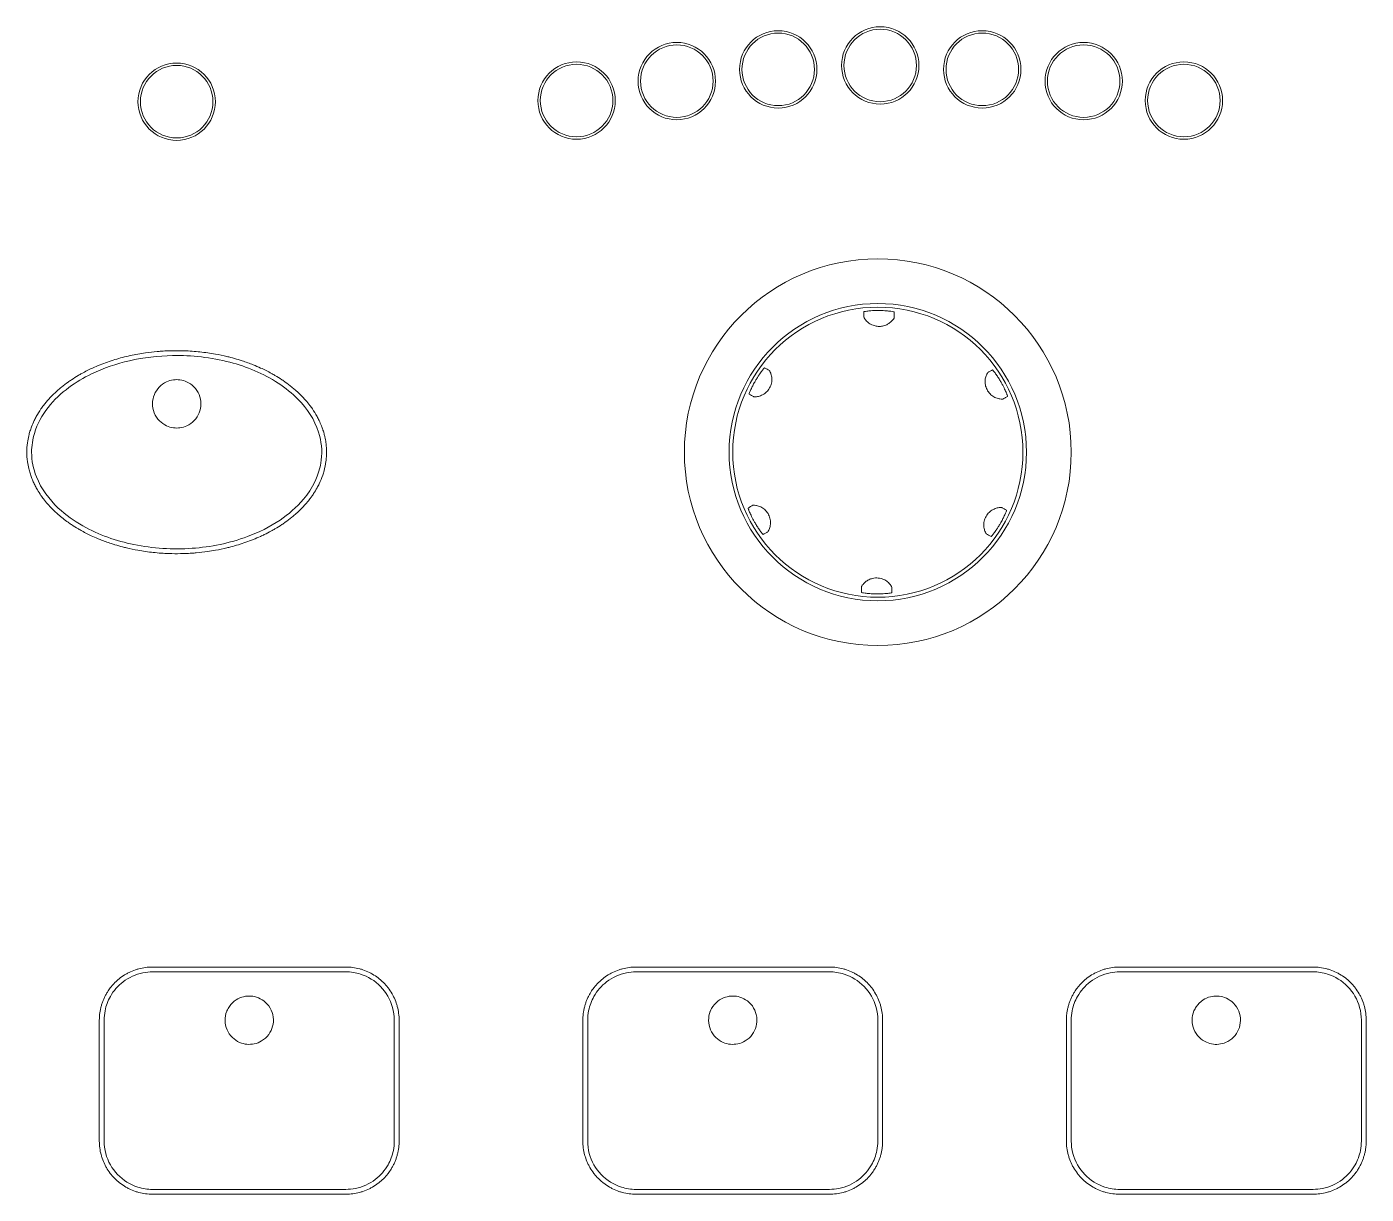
# Model space of a CAD drawing. Header units: millimetres. Extents: x 20 to 1660, y 4 to 1168.
# Drawn here: x 373.2 to 428.6, y 557.7 to 606 of the extents above; entities that cross this region are included whole.
import ezdxf

# ---------------------------------------------------------------- set-up
doc = ezdxf.new("R2010")
doc.units = ezdxf.units.MM
doc.header["$LTSCALE"] = 4
doc.layers.add('Visible Edges(A H Standard)', color=7, linetype='Continuous', lineweight=18)

msp = doc.modelspace()

# ---------------------------------------------------------------- linework, layer by layer
at = {"layer": 'Visible Edges(A H Standard)'}
for p, q in [((378.376, 567.055), (386.376, 567.055)), ((398.376, 567.055), (406.376, 567.055)), ((418.376, 567.055), (426.376, 567.055)), ((376.176, 559.855), (376.176, 564.855)), ((388.576, 564.855), (388.576, 559.855)), ((396.176, 559.855), (396.176, 564.855)), ((408.576, 564.855), (408.576, 559.855)), ((416.176, 559.855), (416.176, 564.855)), ((428.576, 564.855), (428.576, 559.855)), ((386.376, 557.655), (378.376, 557.655)), ((406.376, 557.655), (398.376, 557.655)), ((426.376, 557.655), (418.376, 557.655))]:
    msp.add_line(p, q, dxfattribs=at)
for centre, radius in [((404.257, 604.192), 1.6), ((404.257, 604.192), 1.5), ((408.476, 604.355), 1.6), ((408.476, 604.355), 1.5), ((412.696, 604.192), 1.6), ((412.696, 604.192), 1.5), ((400.062, 603.707), 1.6), ((400.062, 603.707), 1.5), ((416.891, 603.707), 1.6), ((416.891, 603.707), 1.5), ((379.376, 602.855), 1.6), ((395.917, 602.901), 1.6), ((421.036, 602.901), 1.6), ((379.376, 602.855), 1.5), ((395.917, 602.901), 1.5), ((421.036, 602.901), 1.5), ((408.376, 588.355), 8), ((408.376, 588.355), 6.15), ((408.376, 588.355), 6)]:
    msp.add_circle(centre, radius, dxfattribs=at)
for points, knots in [([(407.799, 594.164), (407.799, 594.166), (407.807, 594.17), (407.843, 594.178), (407.877, 594.184), (407.968, 594.196), (408.024, 594.202), (408.132, 594.21), (408.178, 594.212), (408.267, 594.215), (408.307, 594.216), (408.39, 594.217), (408.433, 594.217), (408.515, 594.215), (408.556, 594.214), (408.641, 594.21), (408.685, 594.207), (408.795, 594.198), (408.857, 594.192), (408.957, 594.178), (408.994, 594.171), (409.035, 594.162), (409.045, 594.159), (409.055, 594.155), (409.056, 594.154), (409.056, 594.153)], [0.0050526, 0.0050526, 0.0050526, 0.0050526, 0.0209335, 0.0209335, 0.0421493, 0.0421493, 0.0639025, 0.0639025, 0.0788198, 0.0788198, 0.0911081, 0.0911081, 0.1036264, 0.1036264, 0.1158981, 0.1158981, 0.1294983, 0.1294983, 0.152114, 0.152114, 0.172933, 0.172933, 0.185567, 0.185567, 0.1930408, 0.1930408, 0.1930408, 0.1930408]), ([(407.8, 593.937), (407.8, 593.975), (407.8, 594.014), (407.8, 594.089), (407.799, 594.127), (407.799, 594.164)], [0, 0, 0, 0, 0.2608119, 0.2608119, 0.5174788, 0.5174788, 0.5174788, 0.5174788]), ([(409.055, 593.926), (409.055, 593.921), (409.044, 593.898), (409.001, 593.836), (408.973, 593.8), (408.893, 593.723), (408.844, 593.683), (408.731, 593.621), (408.674, 593.597), (408.556, 593.567), (408.498, 593.559), (408.38, 593.558), (408.321, 593.564), (408.204, 593.592), (408.147, 593.614), (408.034, 593.673), (407.983, 593.711), (407.895, 593.793), (407.861, 593.835), (407.812, 593.907), (407.8, 593.932), (407.8, 593.937)], [-0.277297, -0.277297, -0.277297, -0.277297, -0.2408031, -0.2408031, -0.2110318, -0.2110318, -0.1825766, -0.1825766, -0.1593494, -0.1593494, -0.1383563, -0.1383563, -0.1174789, -0.1174789, -0.094839, -0.094839, -0.0675962, -0.0675962, -0.0356357, -0.0356357, 0, 0, 0, 0]), ([(409.056, 594.153), (409.056, 594.115), (409.056, 594.077), (409.056, 594.001), (409.056, 593.964), (409.055, 593.926)], [0.001464, 0.001464, 0.001464, 0.001464, 0.2608124, 0.2608124, 0.5189912, 0.5189912, 0.5189912, 0.5189912]), ([(373.176, 588.355), (373.176, 588.486), (373.193, 588.715), (373.241, 588.971), (373.289, 589.16), (373.327, 589.282), (373.392, 589.461), (373.466, 589.635), (373.595, 589.884), (373.725, 590.093), (373.904, 590.339), (374.057, 590.522), (374.262, 590.737), (374.433, 590.898), (374.654, 591.084), (374.836, 591.222), (375.068, 591.382), (375.259, 591.501), (375.551, 591.667), (375.85, 591.817), (376.305, 592.012), (376.718, 592.157), (377.241, 592.304), (377.663, 592.397), (378.143, 592.474), (378.464, 592.511), (378.785, 592.537), (379, 592.548), (379.321, 592.556), (379.642, 592.554), (380.125, 592.529), (380.554, 592.483), (381.033, 592.406), (381.35, 592.339), (381.665, 592.261), (381.873, 592.202), (382.185, 592.104), (382.495, 591.992), (382.901, 591.818), (383.199, 591.669), (383.49, 591.503), (383.68, 591.385), (383.913, 591.225), (384.096, 591.086), (384.295, 590.919), (384.424, 590.8), (384.549, 590.677), (384.63, 590.591), (384.749, 590.458), (384.864, 590.318), (385.025, 590.097), (385.155, 589.888), (385.277, 589.653), (385.34, 589.509), (385.386, 589.391), (385.408, 589.332), (385.433, 589.256), (385.452, 589.195), (385.474, 589.117), (385.49, 589.054), (385.519, 588.928), (385.548, 588.767), (385.577, 588.49), (385.578, 588.226), (385.545, 587.899), (385.492, 587.645), (385.398, 587.34), (385.301, 587.106), (385.172, 586.855), (385.076, 586.695), (384.982, 586.554), (384.928, 586.48), (384.873, 586.406), (384.836, 586.359), (384.779, 586.288), (384.721, 586.22), (384.632, 586.12), (384.55, 586.034), (384.426, 585.91), (384.297, 585.791), (384.098, 585.624), (383.916, 585.487), (383.682, 585.326), (383.491, 585.207), (383.247, 585.068), (383.049, 584.965), (382.798, 584.847), (382.595, 584.761), (382.34, 584.662), (382.135, 584.59), (381.876, 584.508), (381.667, 584.449), (381.351, 584.369), (381.033, 584.303), (380.607, 584.234), (380.286, 584.198), (379.966, 584.172), (379.752, 584.161), (379.43, 584.153), (379.108, 584.155), (378.624, 584.181), (378.196, 584.226), (377.718, 584.304), (377.401, 584.37), (377.086, 584.449), (376.877, 584.508), (376.564, 584.606), (376.255, 584.718), (375.85, 584.892), (375.553, 585.041), (375.262, 585.206), (375.071, 585.325), (374.79, 585.519), (374.518, 585.731), (374.178, 586.05), (373.941, 586.32), (373.744, 586.589), (373.645, 586.744), (373.554, 586.905), (373.496, 587.016), (373.431, 587.158), (373.382, 587.274), (373.328, 587.425), (373.29, 587.548), (373.242, 587.737), (373.193, 587.993), (373.176, 588.223), (373.176, 588.355)], [-2.867265, -2.867265, -2.867265, -2.867265, -2.837398, -2.814997, -2.80753, -2.792597, -2.78513, -2.762729, -2.747796, -2.717928, -2.702995, -2.673127, -2.658194, -2.628326, -2.613393, -2.583525, -2.568592, -2.538724, -2.523791, -2.478989, -2.449122, -2.389387, -2.35952, -2.299785, -2.269918, -2.225117, -2.210183, -2.180316, -2.165382, -2.120581, -2.090714, -2.030979, -2.001112, -1.956311, -1.941377, -1.91151, -1.896576, -1.851775, -1.821908, -1.777107, -1.762173, -1.732306, -1.717372, -1.687505, -1.672571, -1.650171, -1.642704, -1.62777, -1.620303, -1.597903, -1.582969, -1.553102, -1.538168, -1.519501, -1.515768, -1.508301, -1.504567, -1.497101, -1.493367, -1.4859, -1.482167, -1.4635, -1.448566, -1.418699, -1.403765, -1.373898, -1.358964, -1.329097, -1.314163, -1.291763, -1.284296, -1.273096, -1.269362, -1.261895, -1.258162, -1.246962, -1.239495, -1.224561, -1.217094, -1.194694, -1.17976, -1.149893, -1.134959, -1.105092, -1.090158, -1.060291, -1.045357, -1.01549, -1.000556, -0.970689, -0.955755, -0.925888, -0.910954, -0.866153, -0.836286, -0.791485, -0.776551, -0.746684, -0.73175, -0.686949, -0.657082, -0.597347, -0.56748, -0.522679, -0.507745, -0.477877, -0.462944, -0.418143, -0.388275, -0.343474, -0.328541, -0.298673, -0.28374, -0.238939, -0.209071, -0.16427, -0.149337, -0.126936, -0.119469, -0.104536, -0.097069, -0.082135, -0.074668, -0.059735, -0.052268, -0.029867, 0, 0, 0, 0]), ([(373.376, 588.355), (373.376, 588.005), (373.449, 587.652), (373.775, 586.828), (374.105, 586.395), (374.788, 585.752), (375.133, 585.509), (376.153, 584.931), (376.878, 584.683), (378.397, 584.37), (379.212, 584.32), (380.787, 584.432), (381.563, 584.588), (382.766, 585.035), (383.226, 585.26), (384.002, 585.785), (384.332, 586.066), (384.99, 586.853), (385.28, 587.411), (385.404, 588.411), (385.363, 588.815), (385.08, 589.707), (384.769, 590.163), (384.153, 590.795), (383.87, 591.019), (382.958, 591.615), (382.27, 591.894), (380.803, 592.279), (379.999, 592.368), (378.61, 592.342), (378.009, 592.271), (376.885, 592.013), (376.356, 591.836), (375.524, 591.433), (375.209, 591.247), (374.603, 590.798), (374.307, 590.524), (373.812, 589.892), (373.61, 589.532), (373.417, 588.884), (373.376, 588.618), (373.376, 588.355)], [-2.867265, -2.867265, -2.867265, -2.867265, -2.781557, -2.781557, -2.644013, -2.644013, -2.530493, -2.530493, -2.319081, -2.319081, -2.089885, -2.089885, -1.86888, -1.86888, -1.728732, -1.728732, -1.612571, -1.612571, -1.460822, -1.460822, -1.365172, -1.365172, -1.227222, -1.227222, -1.130687, -1.130687, -0.927243, -0.927243, -0.700798, -0.700798, -0.530637, -0.530637, -0.374459, -0.374459, -0.274269, -0.274269, -0.168408, -0.168408, -0.064772, -0.064772, 0, 0, 0, 0]), ([(403.057, 590.76), (403.055, 590.761), (403.056, 590.769), (403.066, 590.804), (403.078, 590.837), (403.114, 590.923), (403.138, 590.976), (403.189, 591.081), (403.213, 591.129), (403.254, 591.204), (403.268, 591.231), (403.295, 591.278), (403.306, 591.298), (403.329, 591.337), (403.341, 591.356), (403.366, 591.398), (403.38, 591.42), (403.415, 591.477), (403.437, 591.51), (403.505, 591.611), (403.544, 591.665), (403.606, 591.747), (403.633, 591.78), (403.668, 591.82), (403.679, 591.832), (403.691, 591.842), (403.694, 591.843), (403.695, 591.843)], [0.0050526, 0.0050526, 0.0050526, 0.0050526, 0.0209342, 0.0209342, 0.0422625, 0.0422625, 0.0644389, 0.0644389, 0.0815175, 0.0815175, 0.0906589, 0.0906589, 0.0976208, 0.0976208, 0.1042775, 0.1042775, 0.112119, 0.112119, 0.1244509, 0.1244509, 0.1504493, 0.1504493, 0.1759928, 0.1759928, 0.1945331, 0.1945331, 0.2065534, 0.2065534, 0.2065534, 0.2065534]), ([(403.891, 591.728), (403.894, 591.727), (403.9, 591.718), (403.92, 591.684), (403.932, 591.659), (403.962, 591.581), (403.979, 591.525), (403.996, 591.398), (403.997, 591.332), (403.977, 591.193), (403.957, 591.124), (403.895, 590.994), (403.856, 590.934), (403.763, 590.831), (403.711, 590.788), (403.598, 590.717), (403.539, 590.692), (403.425, 590.656), (403.372, 590.648), (403.286, 590.642), (403.258, 590.644), (403.253, 590.647)], [-0.2745814, -0.2745814, -0.2745814, -0.2745814, -0.2512857, -0.2512857, -0.2281491, -0.2281491, -0.1975121, -0.1975121, -0.170653, -0.170653, -0.1447631, -0.1447631, -0.1195712, -0.1195712, -0.0947901, -0.0947901, -0.0671927, -0.0671927, -0.0356579, -0.0356579, -0.0000154, -0.0000154, -0.0000154, -0.0000154]), ([(403.695, 591.843), (403.728, 591.823), (403.761, 591.804), (403.827, 591.766), (403.859, 591.747), (403.891, 591.728)], [0.001464, 0.001464, 0.001464, 0.001464, 0.265031, 0.265031, 0.5189911, 0.5189911, 0.5189911, 0.5189911]), ([(412.923, 591.645), (412.957, 591.665), (412.99, 591.684), (413.055, 591.722), (413.087, 591.741), (413.119, 591.759)], [0, 0, 0, 0, 0.2650872, 0.2650872, 0.5174787, 0.5174787, 0.5174787, 0.5174787]), ([(413.119, 591.759), (413.121, 591.76), (413.128, 591.755), (413.153, 591.728), (413.175, 591.702), (413.232, 591.628), (413.266, 591.581), (413.331, 591.484), (413.36, 591.439), (413.406, 591.366), (413.421, 591.34), (413.449, 591.294), (413.46, 591.274), (413.483, 591.234), (413.494, 591.215), (413.517, 591.172), (413.53, 591.149), (413.561, 591.09), (413.579, 591.054), (413.633, 590.945), (413.66, 590.885), (413.7, 590.789), (413.715, 590.75), (413.732, 590.7), (413.737, 590.684), (413.739, 590.669), (413.739, 590.666), (413.738, 590.665)], [0.0050526, 0.0050526, 0.0050526, 0.0050526, 0.0209342, 0.0209342, 0.0422625, 0.0422625, 0.0644389, 0.0644389, 0.0815175, 0.0815175, 0.0906588, 0.0906588, 0.0976208, 0.0976208, 0.1042776, 0.1042776, 0.1121191, 0.1121191, 0.124451, 0.124451, 0.1504494, 0.1504494, 0.1759928, 0.1759928, 0.194533, 0.194533, 0.2065532, 0.2065532, 0.2065532, 0.2065532]), ([(378.453, 590.74), (378.5, 590.851), (378.566, 590.953), (378.736, 591.133), (378.841, 591.209), (379.047, 591.304), (379.142, 591.332), (379.331, 591.358), (379.421, 591.358), (379.607, 591.332), (379.701, 591.305), (379.898, 591.216), (379.998, 591.147), (380.177, 590.969), (380.251, 590.857), (380.352, 590.612), (380.377, 590.481), (380.376, 590.221), (380.35, 590.095), (380.256, 589.863), (380.188, 589.758), (380.016, 589.576), (379.912, 589.501), (379.707, 589.406), (379.611, 589.377), (379.423, 589.352), (379.332, 589.351), (379.145, 589.377), (379.05, 589.404), (378.85, 589.496), (378.749, 589.566), (378.571, 589.747), (378.498, 589.858), (378.399, 590.104), (378.375, 590.236), (378.378, 590.496), (378.404, 590.622), (378.453, 590.74)], [-0.6307035, -0.6307035, -0.6307035, -0.6307035, -0.5944108, -0.5944108, -0.5561663, -0.5561663, -0.5263433, -0.5263433, -0.4992107, -0.4992107, -0.4701448, -0.4701448, -0.4340477, -0.4340477, -0.3942857, -0.3942857, -0.3543931, -0.3543931, -0.3161034, -0.3161034, -0.2790504, -0.2790504, -0.2408675, -0.2408675, -0.2111007, -0.2111007, -0.183926, -0.183926, -0.1543557, -0.1543557, -0.1179281, -0.1179281, -0.0782139, -0.0782139, -0.0383411, -0.0383411, 0, 0, 0, 0]), ([(413.541, 590.552), (413.538, 590.551), (413.527, 590.549), (413.49, 590.55), (413.463, 590.551), (413.382, 590.563), (413.325, 590.576), (413.207, 590.624), (413.15, 590.656), (413.04, 590.741), (412.989, 590.792), (412.906, 590.91), (412.873, 590.974), (412.829, 591.106), (412.817, 591.173), (412.811, 591.307), (412.818, 591.371), (412.845, 591.49), (412.865, 591.541), (412.903, 591.619), (412.919, 591.642), (412.923, 591.645)], [-0.2748649, -0.2748649, -0.2748649, -0.2748649, -0.2520329, -0.2520329, -0.2293057, -0.2293057, -0.1983464, -0.1983464, -0.1716119, -0.1716119, -0.1456849, -0.1456849, -0.1203829, -0.1203829, -0.0954605, -0.0954605, -0.0679128, -0.0679128, -0.0356556, -0.0356556, -0.0000154, -0.0000154, -0.0000154, -0.0000154]), ([(403.253, 590.647), (403.22, 590.666), (403.186, 590.685), (403.121, 590.723), (403.089, 590.741), (403.057, 590.76)], [0, 0, 0, 0, 0.2650305, 0.2650305, 0.5174787, 0.5174787, 0.5174787, 0.5174787]), ([(413.738, 590.665), (413.705, 590.646), (413.671, 590.627), (413.605, 590.589), (413.573, 590.571), (413.541, 590.552)], [0.001464, 0.001464, 0.001464, 0.001464, 0.2650877, 0.2650877, 0.5189911, 0.5189911, 0.5189911, 0.5189911]), ([(403.015, 586.044), (403.048, 586.063), (403.082, 586.083), (403.147, 586.12), (403.18, 586.139), (403.212, 586.157)], [0.001464, 0.001464, 0.001464, 0.001464, 0.2650877, 0.2650877, 0.5189911, 0.5189911, 0.5189911, 0.5189911]), ([(403.212, 586.157), (403.215, 586.158), (403.225, 586.16), (403.263, 586.159), (403.29, 586.158), (403.371, 586.146), (403.428, 586.133), (403.546, 586.085), (403.603, 586.053), (403.713, 585.968), (403.763, 585.917), (403.847, 585.799), (403.879, 585.735), (403.924, 585.603), (403.935, 585.536), (403.942, 585.402), (403.934, 585.338), (403.908, 585.219), (403.888, 585.168), (403.85, 585.09), (403.834, 585.067), (403.83, 585.064)], [-0.2748649, -0.2748649, -0.2748649, -0.2748649, -0.2520329, -0.2520329, -0.2293057, -0.2293057, -0.1983464, -0.1983464, -0.1716119, -0.1716119, -0.1456849, -0.1456849, -0.1203829, -0.1203829, -0.0954605, -0.0954605, -0.0679128, -0.0679128, -0.0356556, -0.0356556, -0.0000154, -0.0000154, -0.0000154, -0.0000154]), ([(403.634, 584.95), (403.632, 584.949), (403.625, 584.954), (403.6, 584.981), (403.578, 585.007), (403.521, 585.081), (403.487, 585.128), (403.422, 585.225), (403.392, 585.27), (403.347, 585.343), (403.331, 585.369), (403.304, 585.415), (403.292, 585.435), (403.27, 585.475), (403.259, 585.495), (403.236, 585.537), (403.223, 585.56), (403.192, 585.619), (403.174, 585.655), (403.12, 585.764), (403.093, 585.824), (403.053, 585.92), (403.038, 585.959), (403.021, 586.009), (403.016, 586.025), (403.013, 586.04), (403.013, 586.044), (403.015, 586.044)], [0.0050526, 0.0050526, 0.0050526, 0.0050526, 0.0209342, 0.0209342, 0.0422625, 0.0422625, 0.0644389, 0.0644389, 0.0815175, 0.0815175, 0.0906588, 0.0906588, 0.0976208, 0.0976208, 0.1042776, 0.1042776, 0.1121191, 0.1121191, 0.124451, 0.124451, 0.1504494, 0.1504494, 0.1759928, 0.1759928, 0.194533, 0.194533, 0.2065532, 0.2065532, 0.2065532, 0.2065532]), ([(412.862, 584.981), (412.859, 584.982), (412.852, 584.992), (412.833, 585.026), (412.821, 585.05), (412.79, 585.128), (412.773, 585.184), (412.757, 585.311), (412.756, 585.377), (412.776, 585.516), (412.796, 585.585), (412.857, 585.715), (412.897, 585.775), (412.99, 585.878), (413.042, 585.921), (413.155, 585.992), (413.214, 586.017), (413.328, 586.053), (413.381, 586.061), (413.467, 586.067), (413.495, 586.065), (413.499, 586.062)], [-0.2745814, -0.2745814, -0.2745814, -0.2745814, -0.2512857, -0.2512857, -0.2281491, -0.2281491, -0.1975121, -0.1975121, -0.170653, -0.170653, -0.1447631, -0.1447631, -0.1195712, -0.1195712, -0.0947901, -0.0947901, -0.0671927, -0.0671927, -0.0356579, -0.0356579, -0.0000154, -0.0000154, -0.0000154, -0.0000154]), ([(413.696, 585.949), (413.698, 585.948), (413.697, 585.94), (413.686, 585.905), (413.675, 585.872), (413.639, 585.786), (413.615, 585.733), (413.564, 585.629), (413.54, 585.581), (413.499, 585.505), (413.484, 585.478), (413.458, 585.432), (413.446, 585.411), (413.423, 585.372), (413.412, 585.353), (413.387, 585.311), (413.373, 585.289), (413.338, 585.232), (413.316, 585.199), (413.248, 585.098), (413.209, 585.044), (413.147, 584.962), (413.12, 584.929), (413.085, 584.889), (413.074, 584.877), (413.062, 584.867), (413.059, 584.866), (413.058, 584.866)], [0.0050526, 0.0050526, 0.0050526, 0.0050526, 0.0209342, 0.0209342, 0.0422625, 0.0422625, 0.0644389, 0.0644389, 0.0815175, 0.0815175, 0.0906589, 0.0906589, 0.0976208, 0.0976208, 0.1042775, 0.1042775, 0.112119, 0.112119, 0.1244509, 0.1244509, 0.1504493, 0.1504493, 0.1759928, 0.1759928, 0.1945331, 0.1945331, 0.2065534, 0.2065534, 0.2065534, 0.2065534]), ([(413.499, 586.062), (413.533, 586.043), (413.567, 586.024), (413.632, 585.986), (413.664, 585.968), (413.696, 585.949)], [0, 0, 0, 0, 0.2650305, 0.2650305, 0.5174787, 0.5174787, 0.5174787, 0.5174787]), ([(403.83, 585.064), (403.796, 585.045), (403.763, 585.025), (403.697, 584.987), (403.665, 584.969), (403.634, 584.95)], [0, 0, 0, 0, 0.2650872, 0.2650872, 0.5174787, 0.5174787, 0.5174787, 0.5174787]), ([(413.058, 584.866), (413.025, 584.886), (412.991, 584.905), (412.926, 584.943), (412.894, 584.962), (412.862, 584.981)], [0.001464, 0.001464, 0.001464, 0.001464, 0.265031, 0.265031, 0.5189911, 0.5189911, 0.5189911, 0.5189911]), ([(407.697, 582.783), (407.697, 582.786), (407.702, 582.797), (407.723, 582.832), (407.739, 582.857), (407.788, 582.917), (407.821, 582.953), (407.905, 583.02), (407.951, 583.051), (408.052, 583.101), (408.103, 583.119), (408.197, 583.141), (408.237, 583.147), (408.315, 583.152), (408.351, 583.151), (408.429, 583.144), (408.47, 583.137), (408.564, 583.111), (408.615, 583.091), (408.721, 583.034), (408.771, 582.996), (408.859, 582.916), (408.892, 582.873), (408.941, 582.802), (408.953, 582.777), (408.953, 582.772)], [-0.2785625, -0.2785625, -0.2785625, -0.2785625, -0.2532676, -0.2532676, -0.2275298, -0.2275298, -0.2007682, -0.2007682, -0.177397, -0.177397, -0.1569657, -0.1569657, -0.1425472, -0.1425472, -0.1295459, -0.1295459, -0.1148331, -0.1148331, -0.0943326, -0.0943326, -0.0672676, -0.0672676, -0.0356234, -0.0356234, -0.0000154, -0.0000154, -0.0000154, -0.0000154]), ([(407.696, 582.556), (407.696, 582.594), (407.697, 582.632), (407.697, 582.708), (407.697, 582.746), (407.697, 582.783)], [0.001464, 0.001464, 0.001464, 0.001464, 0.2614113, 0.2614113, 0.5189912, 0.5189912, 0.5189912, 0.5189912]), ([(408.953, 582.545), (408.953, 582.543), (408.946, 582.54), (408.91, 582.531), (408.876, 582.525), (408.785, 582.513), (408.728, 582.507), (408.62, 582.499), (408.573, 582.497), (408.486, 582.494), (408.446, 582.493), (408.366, 582.492), (408.325, 582.492), (408.245, 582.494), (408.205, 582.495), (408.123, 582.498), (408.08, 582.501), (407.963, 582.51), (407.901, 582.517), (407.803, 582.53), (407.765, 582.536), (407.721, 582.546), (407.709, 582.549), (407.698, 582.553), (407.696, 582.555), (407.696, 582.556)], [0.0050526, 0.0050526, 0.0050526, 0.0050526, 0.0209336, 0.0209336, 0.0421612, 0.0421612, 0.0639827, 0.0639827, 0.0789493, 0.0789493, 0.0909422, 0.0909422, 0.1029789, 0.1029789, 0.1148817, 0.1148817, 0.1281141, 0.1281141, 0.1527445, 0.1527445, 0.1772586, 0.1772586, 0.1928722, 0.1928722, 0.2023926, 0.2023926, 0.2023926, 0.2023926]), ([(408.953, 582.772), (408.953, 582.734), (408.953, 582.695), (408.953, 582.62), (408.953, 582.582), (408.953, 582.545)], [0, 0, 0, 0, 0.2614108, 0.2614108, 0.5174788, 0.5174788, 0.5174788, 0.5174788]), ([(376.176, 564.855), (376.176, 564.902), (376.179, 564.998), (376.191, 565.117), (376.209, 565.236), (376.228, 565.331), (376.257, 565.448), (376.285, 565.54), (376.325, 565.652), (376.362, 565.741), (376.413, 565.85), (376.459, 565.935), (376.533, 566.059), (376.615, 566.177), (376.753, 566.344), (376.889, 566.481), (377.076, 566.633), (377.236, 566.74), (377.449, 566.853), (377.626, 566.926), (377.855, 566.996), (378.09, 567.042), (378.281, 567.055), (378.376, 567.055)], [-0.234733, -0.234733, -0.234733, -0.234733, -0.2249525, -0.2151719, -0.2102817, -0.2005011, -0.1956109, -0.1858303, -0.18094, -0.1711595, -0.1662692, -0.1564887, -0.1515984, -0.1369276, -0.1271471, -0.107586, -0.0978054, -0.0782443, -0.0684638, -0.0489027, -0.0391222, -0.0195611, 0, 0, 0, 0]), ([(378.376, 566.855), (378.244, 566.855), (378.111, 566.841), (377.685, 566.755), (377.401, 566.627), (376.946, 566.278), (376.766, 566.071), (376.53, 565.653), (376.457, 565.454), (376.389, 565.117), (376.376, 564.985), (376.376, 564.855)], [0, 0, 0, 0, 0.0299312, 0.0299312, 0.0979298, 0.0979298, 0.1580428, 0.1580428, 0.2052368, 0.2052368, 0.234733, 0.234733, 0.234733, 0.234733]), ([(386.376, 566.855), (385.048, 566.855), (383.712, 566.855), (381.04, 566.855), (379.705, 566.855), (378.376, 566.855)], [0, 0, 0, 0, 0.4, 0.4, 0.8, 0.8, 0.8, 0.8]), ([(386.376, 567.055), (386.472, 567.055), (386.663, 567.042), (386.899, 566.995), (387.129, 566.926), (387.306, 566.852), (387.518, 566.739), (387.678, 566.632), (387.865, 566.48), (388.002, 566.342), (388.155, 566.156), (388.261, 565.995), (388.374, 565.783), (388.448, 565.606), (388.517, 565.377), (388.564, 565.141), (388.576, 564.95), (388.576, 564.855)], [-0.2348707, -0.2348707, -0.2348707, -0.2348707, -0.2152981, -0.1957255, -0.1859393, -0.1663667, -0.1565804, -0.1370079, -0.1272216, -0.1076491, -0.0978628, -0.0782902, -0.0685039, -0.0489314, -0.0391451, -0.0195726, 0, 0, 0, 0]), ([(388.376, 564.855), (388.376, 565.033), (388.352, 565.213), (388.216, 565.708), (388.044, 566.01), (387.577, 566.487), (387.289, 566.664), (386.785, 566.823), (386.579, 566.855), (386.376, 566.855)], [0, 0, 0, 0, 0.0402989, 0.0402989, 0.1156852, 0.1156852, 0.1890301, 0.1890301, 0.2348707, 0.2348707, 0.2348707, 0.2348707]), ([(396.176, 564.855), (396.176, 564.902), (396.179, 564.998), (396.191, 565.117), (396.209, 565.236), (396.228, 565.331), (396.257, 565.448), (396.285, 565.54), (396.325, 565.652), (396.362, 565.741), (396.413, 565.85), (396.459, 565.935), (396.533, 566.059), (396.615, 566.177), (396.753, 566.344), (396.889, 566.481), (397.076, 566.633), (397.236, 566.74), (397.449, 566.853), (397.626, 566.926), (397.855, 566.996), (398.09, 567.042), (398.281, 567.055), (398.376, 567.055)], [-0.234733, -0.234733, -0.234733, -0.234733, -0.2249525, -0.2151719, -0.2102817, -0.2005011, -0.1956109, -0.1858303, -0.18094, -0.1711595, -0.1662692, -0.1564887, -0.1515984, -0.1369276, -0.1271471, -0.107586, -0.0978054, -0.0782443, -0.0684638, -0.0489027, -0.0391222, -0.0195611, 0, 0, 0, 0]), ([(398.376, 566.855), (398.244, 566.855), (398.111, 566.841), (397.685, 566.755), (397.401, 566.627), (396.946, 566.278), (396.766, 566.071), (396.53, 565.653), (396.457, 565.454), (396.389, 565.117), (396.376, 564.985), (396.376, 564.855)], [0, 0, 0, 0, 0.0299312, 0.0299312, 0.0979298, 0.0979298, 0.1580428, 0.1580428, 0.2052368, 0.2052368, 0.234733, 0.234733, 0.234733, 0.234733]), ([(406.376, 566.855), (405.048, 566.855), (403.712, 566.855), (401.04, 566.855), (399.705, 566.855), (398.376, 566.855)], [0, 0, 0, 0, 0.4, 0.4, 0.8, 0.8, 0.8, 0.8]), ([(406.376, 567.055), (406.472, 567.055), (406.663, 567.042), (406.899, 566.995), (407.129, 566.926), (407.306, 566.852), (407.518, 566.739), (407.678, 566.632), (407.865, 566.48), (408.002, 566.342), (408.155, 566.156), (408.261, 565.995), (408.374, 565.783), (408.448, 565.606), (408.517, 565.377), (408.564, 565.141), (408.576, 564.95), (408.576, 564.855)], [-0.2348707, -0.2348707, -0.2348707, -0.2348707, -0.2152981, -0.1957255, -0.1859393, -0.1663667, -0.1565804, -0.1370079, -0.1272216, -0.1076491, -0.0978628, -0.0782902, -0.0685039, -0.0489314, -0.0391451, -0.0195726, 0, 0, 0, 0]), ([(408.376, 564.855), (408.376, 565.033), (408.352, 565.213), (408.216, 565.708), (408.044, 566.01), (407.577, 566.487), (407.289, 566.664), (406.785, 566.823), (406.579, 566.855), (406.376, 566.855)], [0, 0, 0, 0, 0.0402989, 0.0402989, 0.1156852, 0.1156852, 0.1890301, 0.1890301, 0.2348707, 0.2348707, 0.2348707, 0.2348707]), ([(416.176, 564.855), (416.176, 564.902), (416.179, 564.998), (416.191, 565.117), (416.209, 565.236), (416.228, 565.331), (416.257, 565.448), (416.285, 565.54), (416.325, 565.652), (416.362, 565.741), (416.413, 565.85), (416.459, 565.935), (416.533, 566.059), (416.615, 566.177), (416.753, 566.344), (416.889, 566.481), (417.076, 566.633), (417.236, 566.74), (417.449, 566.853), (417.626, 566.926), (417.855, 566.996), (418.09, 567.042), (418.281, 567.055), (418.376, 567.055)], [-0.234733, -0.234733, -0.234733, -0.234733, -0.2249525, -0.2151719, -0.2102817, -0.2005011, -0.1956109, -0.1858303, -0.18094, -0.1711595, -0.1662692, -0.1564887, -0.1515984, -0.1369276, -0.1271471, -0.107586, -0.0978054, -0.0782443, -0.0684638, -0.0489027, -0.0391222, -0.0195611, 0, 0, 0, 0]), ([(418.376, 566.855), (418.244, 566.855), (418.111, 566.841), (417.685, 566.755), (417.401, 566.627), (416.946, 566.278), (416.766, 566.071), (416.53, 565.653), (416.457, 565.454), (416.389, 565.117), (416.376, 564.985), (416.376, 564.855)], [0, 0, 0, 0, 0.0299312, 0.0299312, 0.0979298, 0.0979298, 0.1580428, 0.1580428, 0.2052368, 0.2052368, 0.234733, 0.234733, 0.234733, 0.234733]), ([(426.376, 566.855), (425.048, 566.855), (423.712, 566.855), (421.04, 566.855), (419.705, 566.855), (418.376, 566.855)], [0, 0, 0, 0, 0.4, 0.4, 0.8, 0.8, 0.8, 0.8]), ([(426.376, 567.055), (426.472, 567.055), (426.663, 567.042), (426.899, 566.995), (427.129, 566.926), (427.306, 566.852), (427.518, 566.739), (427.678, 566.632), (427.865, 566.48), (428.002, 566.342), (428.155, 566.156), (428.261, 565.995), (428.374, 565.783), (428.448, 565.606), (428.517, 565.377), (428.564, 565.141), (428.576, 564.95), (428.576, 564.855)], [-0.2348707, -0.2348707, -0.2348707, -0.2348707, -0.2152981, -0.1957255, -0.1859393, -0.1663667, -0.1565804, -0.1370079, -0.1272216, -0.1076491, -0.0978628, -0.0782902, -0.0685039, -0.0489314, -0.0391451, -0.0195726, 0, 0, 0, 0]), ([(428.376, 564.855), (428.376, 565.033), (428.352, 565.213), (428.216, 565.708), (428.044, 566.01), (427.577, 566.487), (427.289, 566.664), (426.785, 566.823), (426.579, 566.855), (426.376, 566.855)], [0, 0, 0, 0, 0.0402989, 0.0402989, 0.1156852, 0.1156852, 0.1890301, 0.1890301, 0.2348707, 0.2348707, 0.2348707, 0.2348707]), ([(381.453, 565.238), (381.467, 565.273), (381.484, 565.307), (381.567, 565.457), (381.655, 565.56), (381.853, 565.715), (381.959, 565.771), (382.169, 565.838), (382.271, 565.854), (382.476, 565.855), (382.577, 565.84), (382.784, 565.775), (382.887, 565.722), (383.085, 565.573), (383.173, 565.473), (383.307, 565.244), (383.35, 565.117), (383.385, 564.857), (383.377, 564.726), (383.312, 564.479), (383.257, 564.364), (383.104, 564.156), (383.005, 564.065), (382.795, 563.94), (382.691, 563.899), (382.483, 563.855), (382.382, 563.849), (382.177, 563.869), (382.075, 563.895), (381.868, 563.985), (381.767, 564.053), (381.586, 564.228), (381.51, 564.338), (381.405, 564.582), (381.377, 564.713), (381.375, 564.975), (381.399, 565.103), (381.446, 565.222), (381.448, 565.227), (381.451, 565.232), (381.453, 565.238)], [-0.6295153, -0.6295153, -0.6295153, -0.6295153, -0.6180081, -0.6180081, -0.5778644, -0.5778644, -0.5423324, -0.5423324, -0.5115161, -0.5115161, -0.481014, -0.481014, -0.4464026, -0.4464026, -0.4066056, -0.4066056, -0.3666326, -0.3666326, -0.3275911, -0.3275911, -0.2897114, -0.2897114, -0.2498491, -0.2498491, -0.2164368, -0.2164368, -0.1861647, -0.1861647, -0.1546435, -0.1546435, -0.118512, -0.118512, -0.0787166, -0.0787166, -0.0387374, -0.0387374, 0, 0, 0, 0.0016473, 0.0016473, 0.0016473, 0.0016473]), ([(401.453, 565.238), (401.467, 565.273), (401.484, 565.307), (401.567, 565.457), (401.655, 565.56), (401.853, 565.715), (401.959, 565.771), (402.169, 565.838), (402.271, 565.854), (402.476, 565.855), (402.577, 565.84), (402.784, 565.775), (402.887, 565.722), (403.085, 565.573), (403.173, 565.473), (403.307, 565.244), (403.35, 565.117), (403.385, 564.857), (403.377, 564.726), (403.312, 564.479), (403.257, 564.364), (403.104, 564.156), (403.005, 564.065), (402.795, 563.94), (402.691, 563.899), (402.483, 563.855), (402.382, 563.849), (402.177, 563.869), (402.075, 563.895), (401.868, 563.985), (401.767, 564.053), (401.586, 564.228), (401.51, 564.338), (401.405, 564.582), (401.377, 564.713), (401.375, 564.975), (401.399, 565.103), (401.446, 565.222), (401.448, 565.227), (401.451, 565.232), (401.453, 565.238)], [-0.6295153, -0.6295153, -0.6295153, -0.6295153, -0.6180081, -0.6180081, -0.5778644, -0.5778644, -0.5423324, -0.5423324, -0.5115161, -0.5115161, -0.481014, -0.481014, -0.4464026, -0.4464026, -0.4066056, -0.4066056, -0.3666326, -0.3666326, -0.3275911, -0.3275911, -0.2897114, -0.2897114, -0.2498491, -0.2498491, -0.2164368, -0.2164368, -0.1861647, -0.1861647, -0.1546435, -0.1546435, -0.118512, -0.118512, -0.0787166, -0.0787166, -0.0387374, -0.0387374, 0, 0, 0, 0.0016473, 0.0016473, 0.0016473, 0.0016473]), ([(421.453, 565.238), (421.478, 565.299), (421.509, 565.357), (421.62, 565.522), (421.716, 565.617), (421.921, 565.752), (422.024, 565.797), (422.227, 565.848), (422.325, 565.858), (422.522, 565.849), (422.621, 565.829), (422.824, 565.756), (422.927, 565.698), (423.118, 565.538), (423.202, 565.434), (423.325, 565.198), (423.362, 565.068), (423.383, 564.806), (423.369, 564.677), (423.292, 564.434), (423.233, 564.323), (423.07, 564.122), (422.967, 564.037), (422.756, 563.923), (422.654, 563.888), (422.453, 563.853), (422.356, 563.85), (422.157, 563.873), (422.058, 563.901), (421.853, 563.994), (421.753, 564.063), (421.574, 564.243), (421.5, 564.354), (421.4, 564.6), (421.375, 564.731), (421.378, 564.992), (421.404, 565.119), (421.453, 565.238)], [-0.6311293, -0.6311293, -0.6311293, -0.6311293, -0.6112333, -0.6112333, -0.5711967, -0.5711967, -0.5376216, -0.5376216, -0.5082345, -0.5082345, -0.4783685, -0.4783685, -0.443216, -0.443216, -0.4034145, -0.4034145, -0.3631366, -0.3631366, -0.3243267, -0.3243267, -0.2867278, -0.2867278, -0.2467256, -0.2467256, -0.2147038, -0.2147038, -0.1855757, -0.1855757, -0.1547016, -0.1547016, -0.1183341, -0.1183341, -0.0785457, -0.0785457, -0.0385959, -0.0385959, 0, 0, 0, 0]), ([(376.376, 564.855), (376.376, 564.439), (376.376, 564.023), (376.376, 563.189), (376.376, 562.772), (376.376, 562.355), (376.376, 561.937), (376.376, 561.52), (376.376, 560.686), (376.376, 560.27), (376.376, 559.855)], [0, 0, 0, 0, 0.125, 0.125, 0.25, 0.25, 0.25, 0.375, 0.375, 0.5, 0.5, 0.5, 0.5]), ([(388.376, 559.855), (388.376, 560.685), (388.376, 561.52), (388.376, 563.189), (388.376, 564.024), (388.376, 564.855)], [0, 0, 0, 0, 0.25, 0.25, 0.5, 0.5, 0.5, 0.5]), ([(396.376, 564.855), (396.376, 564.439), (396.376, 564.023), (396.376, 563.189), (396.376, 562.772), (396.376, 562.355), (396.376, 561.937), (396.376, 561.52), (396.376, 560.686), (396.376, 560.27), (396.376, 559.855)], [0, 0, 0, 0, 0.125, 0.125, 0.25, 0.25, 0.25, 0.375, 0.375, 0.5, 0.5, 0.5, 0.5]), ([(408.376, 559.855), (408.376, 560.685), (408.376, 561.52), (408.376, 563.189), (408.376, 564.024), (408.376, 564.855)], [0, 0, 0, 0, 0.25, 0.25, 0.5, 0.5, 0.5, 0.5]), ([(416.376, 564.855), (416.376, 564.439), (416.376, 564.023), (416.376, 563.189), (416.376, 562.772), (416.376, 562.355), (416.376, 561.937), (416.376, 561.52), (416.376, 560.686), (416.376, 560.27), (416.376, 559.855)], [0, 0, 0, 0, 0.125, 0.125, 0.25, 0.25, 0.25, 0.375, 0.375, 0.5, 0.5, 0.5, 0.5]), ([(428.376, 559.855), (428.376, 560.685), (428.376, 561.52), (428.376, 563.189), (428.376, 564.024), (428.376, 564.855)], [0, 0, 0, 0, 0.25, 0.25, 0.5, 0.5, 0.5, 0.5]), ([(378.376, 557.655), (378.281, 557.655), (378.089, 557.667), (377.853, 557.714), (377.624, 557.783), (377.447, 557.857), (377.235, 557.97), (377.075, 558.077), (376.888, 558.229), (376.751, 558.367), (376.598, 558.553), (376.491, 558.714), (376.378, 558.926), (376.305, 559.103), (376.235, 559.332), (376.189, 559.568), (376.176, 559.759), (376.176, 559.855)], [-0.2348591, -0.2348591, -0.2348591, -0.2348591, -0.2152875, -0.195716, -0.1859302, -0.1663586, -0.1565728, -0.1370012, -0.1272154, -0.1076438, -0.097858, -0.0782864, -0.0685006, -0.048929, -0.0391432, -0.0195716, 0, 0, 0, 0]), ([(376.376, 559.855), (376.376, 559.682), (376.399, 559.508), (376.529, 559.017), (376.699, 558.713), (377.164, 558.229), (377.455, 558.049), (377.964, 557.887), (378.171, 557.855), (378.376, 557.855)], [0, 0, 0, 0, 0.038911, 0.038911, 0.1144705, 0.1144705, 0.1885558, 0.1885558, 0.2348591, 0.2348591, 0.2348591, 0.2348591]), ([(386.376, 557.855), (386.507, 557.855), (386.638, 557.867), (387.063, 557.952), (387.348, 558.08), (387.805, 558.429), (387.985, 558.635), (388.222, 559.054), (388.296, 559.254), (388.363, 559.591), (388.376, 559.724), (388.376, 559.855)], [0, 0, 0, 0, 0.0294901, 0.0294901, 0.0976868, 0.0976868, 0.1578544, 0.1578544, 0.2051704, 0.2051704, 0.2347429, 0.2347429, 0.2347429, 0.2347429]), ([(388.576, 559.855), (388.576, 559.807), (388.573, 559.711), (388.562, 559.592), (388.544, 559.473), (388.525, 559.378), (388.496, 559.261), (388.468, 559.169), (388.428, 559.057), (388.391, 558.968), (388.339, 558.859), (388.294, 558.774), (388.22, 558.65), (388.137, 558.532), (388, 558.365), (387.864, 558.228), (387.677, 558.076), (387.516, 557.969), (387.304, 557.856), (387.127, 557.783), (386.898, 557.713), (386.663, 557.667), (386.472, 557.655), (386.376, 557.655)], [-0.2347429, -0.2347429, -0.2347429, -0.2347429, -0.224962, -0.215181, -0.2102905, -0.2005096, -0.1956191, -0.1858381, -0.1809477, -0.1711667, -0.1662762, -0.1564953, -0.1516048, -0.1369334, -0.1271524, -0.1075905, -0.0978096, -0.0782476, -0.0684667, -0.0489048, -0.0391238, -0.0195619, 0, 0, 0, 0]), ([(398.376, 557.655), (398.281, 557.655), (398.089, 557.667), (397.853, 557.714), (397.624, 557.783), (397.447, 557.857), (397.235, 557.97), (397.075, 558.077), (396.888, 558.229), (396.751, 558.367), (396.598, 558.553), (396.491, 558.714), (396.378, 558.926), (396.305, 559.103), (396.235, 559.332), (396.189, 559.568), (396.176, 559.759), (396.176, 559.855)], [-0.2348591, -0.2348591, -0.2348591, -0.2348591, -0.2152875, -0.195716, -0.1859302, -0.1663586, -0.1565728, -0.1370012, -0.1272154, -0.1076438, -0.097858, -0.0782864, -0.0685006, -0.048929, -0.0391432, -0.0195716, 0, 0, 0, 0]), ([(396.376, 559.855), (396.376, 559.682), (396.399, 559.508), (396.529, 559.017), (396.699, 558.713), (397.164, 558.229), (397.455, 558.049), (397.964, 557.887), (398.171, 557.855), (398.376, 557.855)], [0, 0, 0, 0, 0.038911, 0.038911, 0.1144705, 0.1144705, 0.1885558, 0.1885558, 0.2348591, 0.2348591, 0.2348591, 0.2348591]), ([(406.376, 557.855), (406.507, 557.855), (406.638, 557.867), (407.063, 557.952), (407.348, 558.08), (407.805, 558.429), (407.985, 558.635), (408.222, 559.054), (408.296, 559.254), (408.363, 559.591), (408.376, 559.724), (408.376, 559.855)], [0, 0, 0, 0, 0.0294901, 0.0294901, 0.0976868, 0.0976868, 0.1578544, 0.1578544, 0.2051704, 0.2051704, 0.2347429, 0.2347429, 0.2347429, 0.2347429]), ([(408.576, 559.855), (408.576, 559.807), (408.573, 559.711), (408.562, 559.592), (408.544, 559.473), (408.525, 559.378), (408.496, 559.261), (408.468, 559.169), (408.428, 559.057), (408.391, 558.968), (408.339, 558.859), (408.294, 558.774), (408.22, 558.65), (408.137, 558.532), (408, 558.365), (407.864, 558.228), (407.677, 558.076), (407.516, 557.969), (407.304, 557.856), (407.127, 557.783), (406.898, 557.713), (406.663, 557.667), (406.472, 557.655), (406.376, 557.655)], [-0.2347429, -0.2347429, -0.2347429, -0.2347429, -0.224962, -0.215181, -0.2102905, -0.2005096, -0.1956191, -0.1858381, -0.1809477, -0.1711667, -0.1662762, -0.1564953, -0.1516048, -0.1369334, -0.1271524, -0.1075905, -0.0978096, -0.0782476, -0.0684667, -0.0489048, -0.0391238, -0.0195619, 0, 0, 0, 0]), ([(418.376, 557.655), (418.281, 557.655), (418.089, 557.667), (417.853, 557.714), (417.624, 557.783), (417.447, 557.857), (417.235, 557.97), (417.075, 558.077), (416.888, 558.229), (416.751, 558.367), (416.598, 558.553), (416.491, 558.714), (416.378, 558.926), (416.305, 559.103), (416.235, 559.332), (416.189, 559.568), (416.176, 559.759), (416.176, 559.855)], [-0.2348591, -0.2348591, -0.2348591, -0.2348591, -0.2152875, -0.195716, -0.1859302, -0.1663586, -0.1565728, -0.1370012, -0.1272154, -0.1076438, -0.097858, -0.0782864, -0.0685006, -0.048929, -0.0391432, -0.0195716, 0, 0, 0, 0]), ([(416.376, 559.855), (416.376, 559.682), (416.399, 559.508), (416.529, 559.017), (416.699, 558.713), (417.164, 558.229), (417.455, 558.049), (417.964, 557.887), (418.171, 557.855), (418.376, 557.855)], [0, 0, 0, 0, 0.038911, 0.038911, 0.1144705, 0.1144705, 0.1885558, 0.1885558, 0.2348591, 0.2348591, 0.2348591, 0.2348591]), ([(426.376, 557.855), (426.507, 557.855), (426.638, 557.867), (427.063, 557.952), (427.348, 558.08), (427.805, 558.429), (427.985, 558.635), (428.222, 559.054), (428.296, 559.254), (428.363, 559.591), (428.376, 559.724), (428.376, 559.855)], [0, 0, 0, 0, 0.0294901, 0.0294901, 0.0976868, 0.0976868, 0.1578544, 0.1578544, 0.2051704, 0.2051704, 0.2347429, 0.2347429, 0.2347429, 0.2347429]), ([(428.576, 559.855), (428.576, 559.807), (428.573, 559.711), (428.562, 559.592), (428.544, 559.473), (428.525, 559.378), (428.496, 559.261), (428.468, 559.169), (428.428, 559.057), (428.391, 558.968), (428.339, 558.859), (428.294, 558.774), (428.22, 558.65), (428.137, 558.532), (428, 558.365), (427.864, 558.228), (427.677, 558.076), (427.516, 557.969), (427.304, 557.856), (427.127, 557.783), (426.898, 557.713), (426.663, 557.667), (426.472, 557.655), (426.376, 557.655)], [-0.2347429, -0.2347429, -0.2347429, -0.2347429, -0.224962, -0.215181, -0.2102905, -0.2005096, -0.1956191, -0.1858381, -0.1809477, -0.1711667, -0.1662762, -0.1564953, -0.1516048, -0.1369334, -0.1271524, -0.1075905, -0.0978096, -0.0782476, -0.0684667, -0.0489048, -0.0391238, -0.0195619, 0, 0, 0, 0]), ([(378.376, 557.855), (379.705, 557.855), (381.04, 557.855), (383.712, 557.855), (385.048, 557.855), (386.376, 557.855)], [0, 0, 0, 0, 0.4, 0.4, 0.8, 0.8, 0.8, 0.8]), ([(398.376, 557.855), (399.705, 557.855), (401.04, 557.855), (403.712, 557.855), (405.048, 557.855), (406.376, 557.855)], [0, 0, 0, 0, 0.4, 0.4, 0.8, 0.8, 0.8, 0.8]), ([(418.376, 557.855), (419.705, 557.855), (421.04, 557.855), (423.712, 557.855), (425.048, 557.855), (426.376, 557.855)], [0, 0, 0, 0, 0.4, 0.4, 0.8, 0.8, 0.8, 0.8])]:
    msp.add_open_spline(points, degree=3, knots=knots, dxfattribs=at)

doc.saveas('drawing.dxf')
